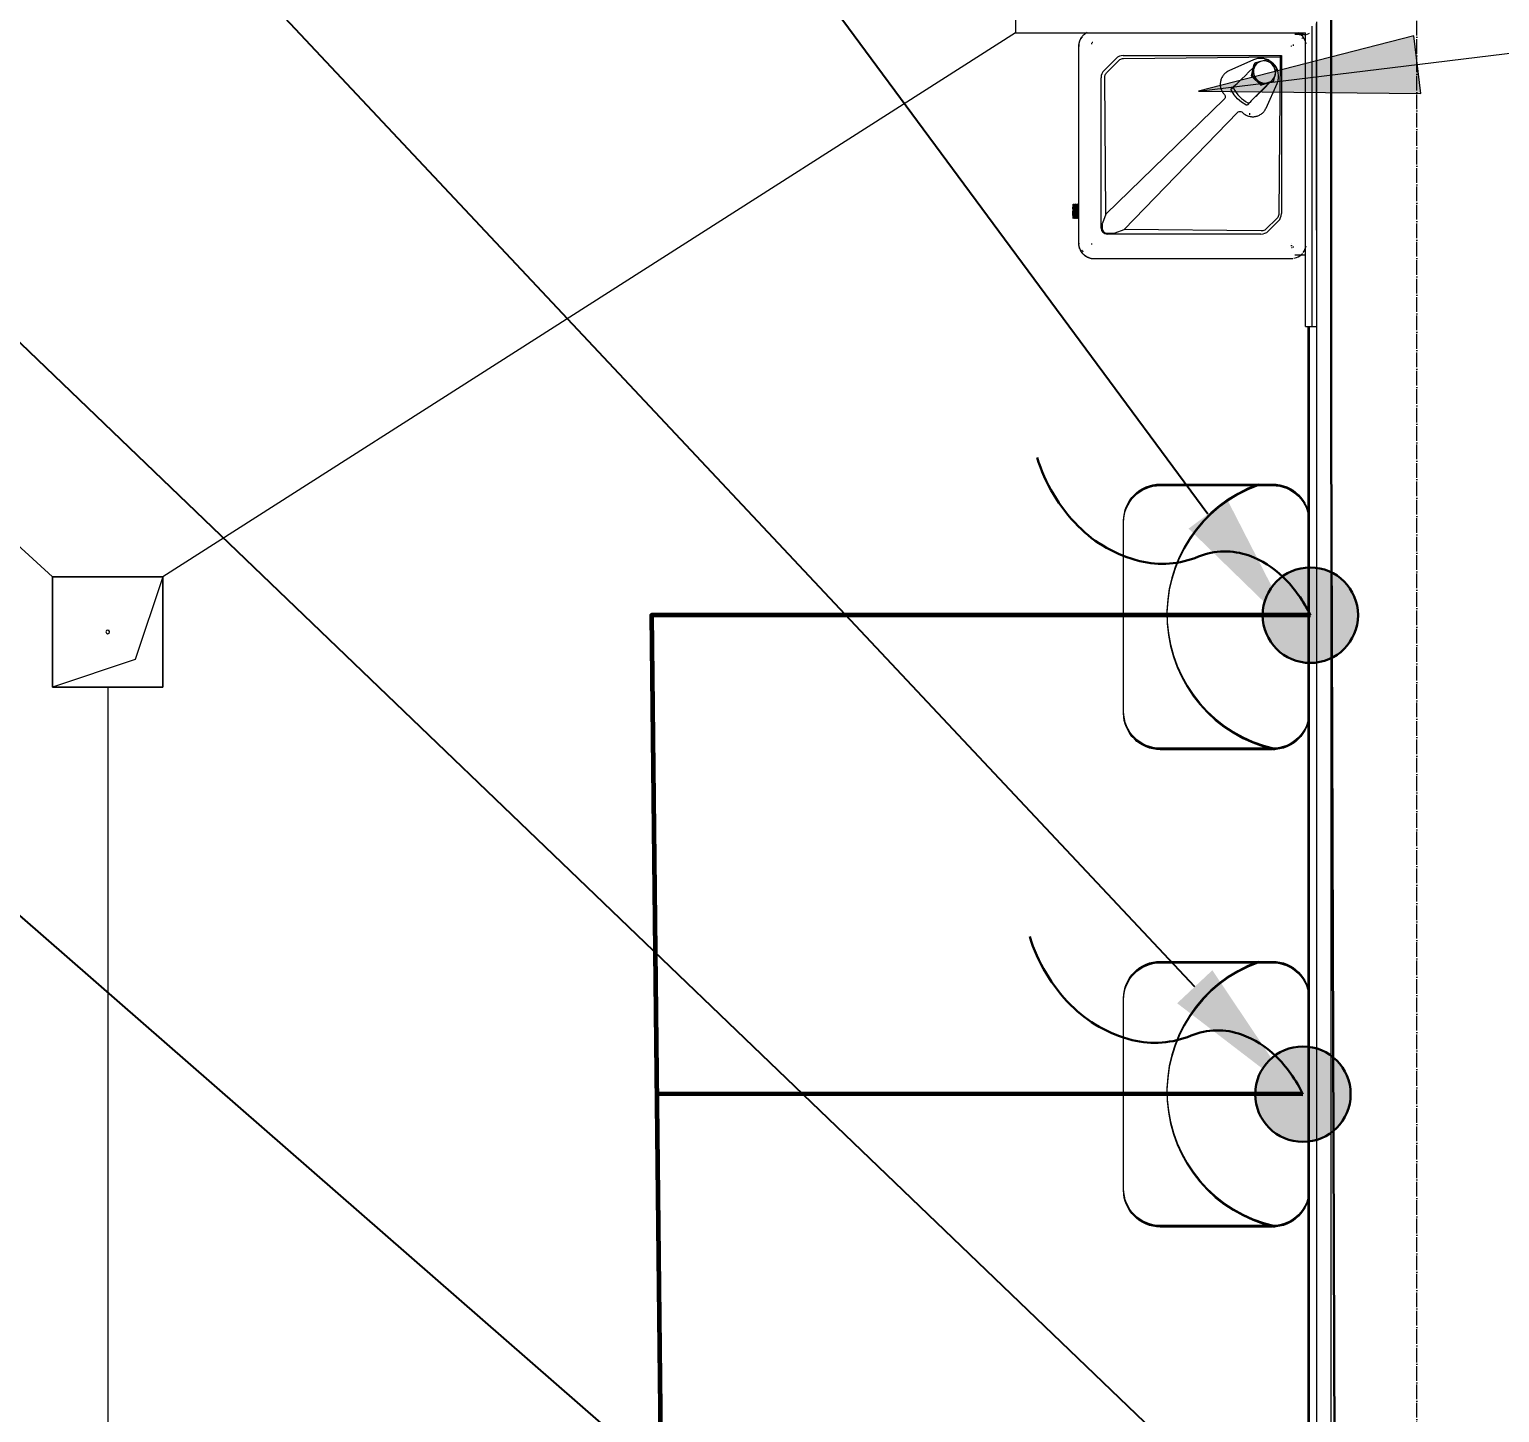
# Model space of a CAD drawing. Header units: millimetres. Extents: x -32 to 417638015, y -35 to 175284279.
# Drawn here: x 416311715 to 416313718, y 175246230 to 175248114 of the extents above; entities that cross this region are included whole.
import ezdxf
from ezdxf import colors
from ezdxf.entities.mleader import LeaderData, LeaderLine
from ezdxf.enums import TextEntityAlignment as Align
from ezdxf.math import Vec2, Vec3

# ---------------------------------------------------------------- set-up
doc = ezdxf.new("R2010")
doc.units = ezdxf.units.MM
doc.linetypes.add('ADSK_Линия сетки', pattern=[25, 20, -2.5, 0, -2.5])
for name, color, linetype, lineweight in [('_ЭМ_гофра', 5, 'Continuous', 60), ('_ЭМ_ТХ_пищеблок', 7, 'Continuous', 30), ('_ЭМ_ТХобщее_слой', 7, 'Continuous', 30), ('Аннотация', 7, 'Continuous', 18), ('Атрибут', 7, 'Continuous', 5), ('Обобщенные модели', 7, 'Continuous', 18), ('Оси', 253, 'Continuous', 9), ('Перекрытие', 7, 'Continuous', 18), ('Сантехника', 7, 'Continuous', 18), ('Стены несущие', 7, 'Continuous', 30), ('Стены отделка', 7, 'Continuous', 30), ('Стены штриховка', 7, 'Continuous', 9), ('ТХ', 5, 'Continuous', 0), ('ШТРИХОВКА', 252, 'Continuous', 15), ('ЭОМ_Кабельный вывод', 1, 'Continuous', 35)]:
    doc.layers.add(name, color=color, linetype=linetype, lineweight=lineweight)
doc.layers.add('_ЭМ_Надписи', color=7, linetype='Continuous')
doc.layers.add('ЭОМ_Лотки рабочие', color=5, linetype='Continuous')
doc.layers.add('Линии', color=7, linetype='Continuous', lineweight=9, true_color=0x00a600)
doc.styles.add('GOST Common', font='GOST_Common.ttf', dxfattribs={"width": 0.9, "height": 349.9999999999996})
doc.styles.add('ISOCPEUR', font='isocpeur.ttf', dxfattribs={"width": 0.85, "height": 274.9999999999997})
doc.styles.add('ЭОМ', font='isocpeur.ttf', dxfattribs={"width": 0.85, "height": 250})

# ---------------------------------------------------------------- blocks, each defined once
blk = doc.blocks.new('_ЭМ_ТХ_Пищеблок')
at = {"layer": 'ТХ', "color": 8}
for points in [[(54950.57474103328, 17640.33562422584), (54950.57474103328, 17900.13088846992, -0.414213562373095), (55000.57474103328, 17950.13088846992), (55153.43464699146, 17950.13088846992, -0.414213562373095), (55203.43464696166, 17900.13088846992), (55203.43464696166, 17640.33562422584, -0.414213562373095), (55153.43464696166, 17590.33562422584), (55000.57474103328, 17590.33562422584, -0.414213562373095)], [(54950.57474103328, 16990.33562422584), (54950.57474103328, 17250.13088846992, -0.414213562373095), (55000.57474103328, 17300.13088846992), (55153.43464699146, 17300.13088846992, -0.414213562373095), (55203.43464696166, 17250.13088846992), (55203.43464696166, 16990.33562422584, -0.414213562373095), (55153.43464696166, 16940.33562422584), (55000.57474103328, 16940.33562422584, -0.414213562373095)]]:
    blk.add_lwpolyline(points, format="xyb", close=True, dxfattribs=at)
for centre in [(55197.23863592502, 17773.40012139867), (55197.23863592502, 17123.40012139867)]:
    blk.add_arc(centre, 187.6203580277616, 109.6167346362434, 257.3478130290726, dxfattribs=at)
at = {"layer": 'Атрибут', "color": 8, "style": 'ISOCPEUR', "width": 0.85}
blk.add_attdef('№_ПОЗИЦИИ', text='', height=150, rotation=90, dxfattribs=at).set_placement((58331.67525722168, 39155.16258932042), align=Align.MIDDLE_CENTER)
blk = doc.blocks.new('ТХ 1 этаж.')
at = {"layer": 'ТХ', "color": 252, "true_color": 0x939598}
for points in [[(55863.81896386755, 14117.85807381303), (55863.81896386755, 14377.65333805711, -0.414213562373095), (55913.81896386755, 14427.65333805711), (56066.67886982573, 14427.65333805711, -0.414213562373095), (56116.67886979593, 14377.65333805711), (56116.67886979593, 14117.85807381303, -0.414213562373095), (56066.67886979593, 14067.85807381303), (55913.81896386755, 14067.85807381303, -0.414213562373095)], [(55863.81896386755, 13467.85807381303), (55863.81896386755, 13727.65333805711, -0.414213562373095), (55913.81896386755, 13777.65333805711), (56066.67886982573, 13777.65333805711, -0.414213562373095), (56116.67886979593, 13727.65333805711), (56116.67886979593, 13467.85807381303, -0.414213562373095), (56066.67886979593, 13417.85807381303), (55913.81896386755, 13417.85807381303, -0.414213562373095)]]:
    blk.add_lwpolyline(points, format="xyb", close=True, dxfattribs=at)
for centre in [(56110.48285875929, 14250.92257098586), (56110.48285875929, 13600.92257098586)]:
    blk.add_arc(centre, 187.6203580277617, 109.6167346361297, 257.3478130289528, dxfattribs=at)
blk = doc.blocks.new('ТХ пищеблок....')
at = {"layer": 'ТХ', "color": 8}
for points in [[(2285.283092276426, 2308.192965819791), (2285.283092276426, 2567.988230063871, -0.414213562373095), (2335.283092276426, 2617.988230063871), (2488.142998234602, 2617.988230063871, -0.414213562373095), (2538.142998204799, 2567.988230063871), (2538.142998204799, 2308.192965819791, -0.414213562373095), (2488.142998204799, 2258.192965819791), (2335.283092276426, 2258.192965819791, -0.414213562373095)], [(2285.283092276426, 1658.192965819791), (2285.283092276426, 1917.988230063871, -0.414213562373095), (2335.283092276426, 1967.988230063871), (2488.142998234602, 1967.988230063871, -0.414213562373095), (2538.142998204799, 1917.988230063871), (2538.142998204799, 1658.192965819791, -0.414213562373095), (2488.142998204799, 1608.192965819791), (2335.283092276426, 1608.192965819791, -0.414213562373095)]]:
    blk.add_lwpolyline(points, format="xyb", close=True, dxfattribs=at)
for centre in [(2531.946987168165, 2441.257462992624), (2531.946987168165, 1791.257462992624)]:
    blk.add_arc(centre, 187.6203580277616, 109.6167346377005, 257.3478130289528, dxfattribs=at)
blk = doc.blocks.new('1 этаж')
at = {"layer": 'Аннотация', "lineweight": 9}
blk.add_hatch(color=8, dxfattribs=at).paths.add_polyline_path([(49109.59197664604, 16518.9345290268), (49412.16701705611, 16516.06065851267), (49402.60083499082, 16594.47076630658)])
at = {"layer": 'Аннотация', "color": 8, "lineweight": 9}
for p, q in [((49109.59197664604, 16518.9345290268), (57774.14088065425, 17576.02595080335)), ((49402.60083499082, 16594.47076630658), (49109.59197664604, 16518.9345290268)), ((49412.16701705611, 16516.06065851267), (49402.60083499082, 16594.47076630658)), ((49109.59197664604, 16518.9345290268), (49412.16701705611, 16516.06065851267))]:
    blk.add_line(p, q, dxfattribs=at)
at = {"layer": 'Линии', "color": 8}
blk.add_line((47623.61475505831, 15707.63314632049), (47623.61475505831, 14037.63314632049), dxfattribs=at)
at = {"layer": 'Обобщенные модели', "color": 8}
for p, q in [((47548.61475505831, 15707.63314632049), (47548.61475505831, 15857.63314632049)), ((47548.61475505831, 15857.63314632049), (47698.61475505831, 15857.63314632049)), ((47698.61475505831, 15857.63314632049), (47548.61475505831, 15857.63314632049)), ((47548.61475505831, 15857.63314632049), (47548.61475505831, 15707.63314632049)), ((47698.61475505831, 15857.63314632049), (47661.11475505832, 15745.13314632049)), ((47698.61475505831, 15857.63314632049), (47698.61475505831, 15707.63314632049)), ((47698.61475505831, 15707.63314632049), (47698.61475505831, 15857.63314632049)), ((47661.11475505832, 15745.13314632049), (47548.61475505831, 15707.63314632049)), ((47698.61475505831, 15707.63314632049), (47548.61475505831, 15707.63314632049)), ((47548.61475505831, 15707.63314632049), (47698.61475505831, 15707.63314632049))]:
    blk.add_line(p, q, dxfattribs=at)
for radius, start, end in [(2.500000000000002, 0, 180), (2.499999999999998, 120.0000000000103, 180), (2.500000000000002, 180, 0), (2.499999999999999, 239.9999999999897, 345.0000000000325), (2.500000000000002, 14.99999999996748, 90)]:
    blk.add_arc((47623.61475505831, 15782.63314632049), radius, start, end, dxfattribs=at)
at = {"layer": 'Оси', "color": 8, "linetype": 'ADSK_Линия сетки'}
blk.add_line((49406.76592647671, -4162.595295516368), (49406.76592647678, 44411.90026894388), dxfattribs=at)
at = {"layer": 'Перекрытие', "color": 8}
for p, q in [((48860.2690105825, 16598.5732646279), (47698.61475505831, 15857.63314632049)), ((49260.20057343834, 16597.78125903604), (49256.09460049716, 16595.62479352583)), ((47239.38937983775, 16139.02634907779), (47548.61475505831, 15857.63314632049))]:
    blk.add_line(p, q, dxfattribs=at)
at = {"layer": 'Сантехника', "color": 8}
for p, q in [((48964.22890304839, 16583.26191001949), (48964.22890304838, 16585.03784573211)), ((48964.36230730132, 16585.80490011809), (48965.53611376185, 16585.80490011809)), ((49238.20727428627, 16582.79855707759), (49238.20727428626, 16580.70614882217)), ((49252.56801320048, 16596.0677577841), (49240.7070769436, 16596.0677577841)), ((49246.32757636619, 16596.06775778407), (49252.56801320043, 16596.06775778407)), ((48945.97745415188, 16580.07326462791), (48945.97745415188, 16312.0732646279)), ((48980.82547620288, 16547.3845561289), (48997.03739981542, 16563.59775956449)), ((49006.93611331472, 16567.69826462788), (49222.33090589922, 16567.69826462788)), ((49007.11767637744, 16563.55467287018), (49220.52649441033, 16565.81100877035)), ((49184.13265005234, 16561.66697442606), (49150.73858432756, 16546.68848950401)), ((49202.43808735281, 16561.90108861732), (49186.89845972623, 16557.6902965397)), ((49215.39643942061, 16550.20617514917), (49203.39409941476, 16561.64852389448)), ((49220.52649441033, 16565.81100877035), (49218.71323005954, 16352.28646806344)), ((49220.52649441033, 16565.81100877035), (49222.33090589922, 16567.69826462788)), ((49222.33090589922, 16567.69826462788), (49222.33090589922, 16352.28646806344)), ((48984.24477737253, 16544.1645379731), (49000.22247072928, 16560.59832030446)), ((49166.65034752715, 16534.03794880528), (49174.74555051044, 16541.97710380127)), ((49176.2980143809, 16543.51197746764), (49185.21986525499, 16552.38331011621)), ((49181.66059802884, 16540.04817069698), (49185.1521822041, 16555.84935174535)), ((49186.2400755834, 16557.00027688469), (49182.74849140813, 16541.19909583632)), ((49186.46936092251, 16557.43463884664), (49185.38146754321, 16556.2837137073)), ((49212.20210369054, 16533.46069241194), (49215.6940673397, 16549.26359077132)), ((48976.72529482143, 16332.69826462785), (48976.72529482143, 16537.48506119228)), ((48983.25657995063, 16351.57452756646), (48981.56883723334, 16537.48506119228)), ((49157.1159694941, 16525.44908927675), (49154.19465947255, 16522.48004238704)), ((49154.29946934454, 16522.57623133853), (49157.37594542436, 16525.19347497843)), ((49193.95216602163, 16527.67124559167), (49181.95822594793, 16539.10558631912)), ((49183.04611932723, 16540.25651145846), (49195.04005940092, 16528.82217073101)), ((49210.47113817956, 16531.63579537448), (49194.90817808357, 16527.41868086883)), ((49202.24957406527, 16526.34965355218), (49195.17906442291, 16519.27858574031)), ((49195.73759347307, 16520.08115705817), (49201.38913547416, 16525.73314521074)), ((49201.35322173905, 16525.68831959985), (49195.79132388294, 16520.12598266906)), ((49195.99607146287, 16528.56960600817), (49211.55903155887, 16532.78672051382)), ((49205.56189613956, 16530.3055319997), (49197.50954330798, 16522.29877403204)), ((49201.35517606035, 16496.02235789887), (49216.34303476216, 16529.42195351988)), ((49202.50723131003, 16526.61708329995), (49210.47543702812, 16535.20095570417)), ((49210.89025745133, 16531.88550724782), (49211.97815083063, 16533.03643238715)), ((49144.48435815605, 16508.01875379582), (48983.25657995063, 16351.57452756646)), ((49176.21048982881, 16500.53219080884), (49179.131495029, 16503.50092789613)), ((49178.9855367122, 16503.66693299896), (49176.27341268961, 16500.60055329744)), ((49185.48975250628, 16510.39727122627), (49190.95806040538, 16515.76184479324)), ((49187.08705771403, 16511.71883999472), (49194.93044389382, 16519.03839641806)), ((49190.76306893121, 16515.41739978662), (49187.30817650737, 16511.93336431694)), ((49195.95707943753, 16520.76390036567), (49187.86187645428, 16512.82474536965)), ((49008.22474839036, 16330.628365747), (49162.54867274413, 16489.95167885591)), ((49179.11358722758, 16486.91564112538), (49179.11358722758, 16488.92320160592)), ((48983.25657995063, 16351.57452756646), (48978.38849160668, 16339.40803994688)), ((49215.65823095199, 16345.12964001222), (49201.64411256999, 16331.48015310057)), ((49218.23072451776, 16342.38697312683), (49204.39361342968, 16328.54876969127)), ((48977.97551901478, 16333.82908967148), (48976.58873663429, 16332.44219781378)), ((48976.77621149085, 16332.57533120998), (48977.97551901478, 16333.77473341122)), ((48977.97551901478, 16336.32335191919), (48977.97551901477, 16332.69826462785)), ((49194.49489993037, 16324.44826462788), (48984.97464359042, 16324.44826462788)), ((48985.02712996615, 16325.64609699889), (48992.95857019212, 16325.64609699889)), ((48996.06035196171, 16326.04176358538), (49008.22474839036, 16330.628365747)), ((49194.68082314784, 16328.69136286547), (49008.22474839036, 16330.628365747)), ((48964.2289030484, 16310.0690296023), (48964.2289030484, 16311.69319729203)), ((49235.21528145789, 16309.07326462789), (49237.07428574227, 16309.07326462789)), ((49235.91232982907, 16306.3416291377), (49237.08901931335, 16306.3416291377)), ((49238.20727428627, 16307.65801833035), (49238.20727428627, 16306.3416291377)), ((48966.97737521481, 16291.07326462791), (49234.95622007524, 16291.07326462791)), ((49234.95622007523, 16291.07326462792), (49235.20751109762, 16291.07326462792)), ((49240.70707694361, 16296.07877147172), (49252.56801320048, 16296.07877147172)), ((49244.50064307391, 16296.07877147171), (49246.35158858637, 16296.07877147171)), ((49246.69913560276, 16296.07877147171), (49252.56801320043, 16296.07877147171))]:
    blk.add_line(p, q, dxfattribs=at)
at = {"layer": 'Сантехника', "color": 8, "lineweight": 9}
for p, q in [((48939.08512187895, 16364.70352716157), (48938.48667195888, 16365.30207158008)), ((48939.68068806339, 16365.30207158008), (48939.08223814331, 16364.70352716157)), ((48940.28221073089, 16364.70352716157), (48939.68376081082, 16365.30207158008)), ((48940.87777691532, 16365.30207158008), (48940.27932699525, 16364.70352716157)), ((48941.47929958282, 16364.70352716157), (48940.88084966275, 16365.30207158008)), ((48942.07486576726, 16365.30207158008), (48941.4764158472, 16364.70352716157)), ((48942.67638843476, 16364.70352716157), (48942.07793851469, 16365.30207158008)), ((48943.27195461919, 16365.30207158008), (48942.67350469912, 16364.70352716157)), ((48943.87347728669, 16364.70352716157), (48943.27502736662, 16365.30207158008)), ((48944.46904347114, 16365.30207158008), (48943.87059355106, 16364.70352716157)), ((48945.07056613862, 16364.70352716157), (48944.47211621857, 16365.30207158008)), ((48945.66613232306, 16365.30207158008), (48945.06768240299, 16364.70352716157)), ((48946.26765499056, 16364.70352716157), (48945.66920507049, 16365.30207158008)), ((48938.48667195888, 16345.84110813573), (48939.08512187895, 16346.43965255423)), ((48939.08223814331, 16346.43965255423), (48939.68068806339, 16345.84110813573)), ((48939.68376081082, 16345.84110813573), (48940.28221073089, 16346.43965255423)), ((48940.27932699525, 16346.43965255423), (48940.87777691532, 16345.84110813573)), ((48940.88084966275, 16345.84110813573), (48941.47929958282, 16346.43965255423)), ((48941.4764158472, 16346.43965255423), (48942.07486576726, 16345.84110813573)), ((48942.07793851469, 16345.84110813573), (48942.67638843476, 16346.43965255423)), ((48942.67350469912, 16346.43965255423), (48943.27195461919, 16345.84110813573)), ((48943.27502736662, 16345.84110813573), (48943.87347728669, 16346.43965255423)), ((48943.87059355106, 16346.43965255423), (48944.46904347114, 16345.84110813573)), ((48944.47211621857, 16345.84110813573), (48945.07056613862, 16346.43965255423)), ((48945.06768240299, 16346.43965255423), (48945.66613232306, 16345.84110813573)), ((48945.66920507049, 16345.84110813573), (48946.26765499056, 16346.43965255423))]:
    blk.add_line(p, q, dxfattribs=at)
at = {"layer": 'Сантехника', "color": 8, "flags": 128}
for points in [[(48957.27947537744, 16598.69985937081), (48956.54234073919, 16598.29712911645), (48955.82190497551, 16597.86524451237), (48955.11932060009, 16597.40489708619), (48954.43571149606, 16596.91682389207), (48953.77217111951, 16596.40180632295), (48953.12976075269, 16595.86066885219), (48952.50950780951, 16595.29427770659), (48951.91240419653, 16594.70353947311), (48951.3394047312, 16594.08939964156), (48950.79142562046, 16593.45284108582), (48950.26934300183, 16592.79488248593), (48949.77399154902, 16592.11657669381), (48949.30616314464, 16591.41900904519), (48948.86660562152, 16590.70329562056), (48948.45602157486, 16589.97058145798), (48948.07506724695, 16589.22203872047), (48947.72435148599, 16588.45886482124), (48947.40443478068, 16587.68228050937), (48947.11582837188, 16586.89352791934), (48946.85899344274, 16586.09386858717), (48946.63434038856, 16585.28458143666), (48946.44222816711, 16584.46696073846), (48946.28296373081, 16583.64231404556), (48946.15680154105, 16582.81196010817), (48946.06394316604, 16581.9772267713), (48946.00453696192, 16581.13944885835), (48945.97867783847, 16580.29996604384), (48945.97745415189, 16580.07326462791)], [(49154.10194768333, 16519.99758949362), (49153.86287245199, 16520.60141885291), (49153.76141252726, 16521.19269921512), (49153.80321982607, 16521.73849277255), (49153.98596543501, 16522.20839560113), (49154.29946934454, 16522.57623133853)], [(49173.6682825889, 16500.42970995664), (49167.76170044576, 16504.08055182903), (49162.36027978505, 16508.71774064882), (49157.73080888214, 16514.11223526451), (49154.10194768333, 16519.99758949361)], [(49176.27341268961, 16500.60055329744), (49175.89905495309, 16500.29357619103), (49175.42291413554, 16500.11709173265), (49174.87151409213, 16500.08093114876), (49174.27557106129, 16500.18710879743), (49173.66828258889, 16500.42970995663)], [(48978.38849160668, 16339.40803994688), (48978.27432656157, 16339.05781715992), (48978.17323970675, 16338.61331571688), (48978.08964124369, 16338.09392825716), (48978.02717839307, 16337.52231453561), (48977.98857627437, 16336.92341282626), (48977.97551901477, 16336.32335191919)], [(48992.95857019212, 16325.64609699889), (48993.55913189639, 16325.65860708172), (48994.15960690778, 16325.69559154229), (48994.73379779641, 16325.75543682832), (48995.256653852, 16325.83553201904), (48995.70536399237, 16325.93238273401), (48996.06035196171, 16326.04176358538)], [(48945.97745415189, 16312.0732646279), (48945.99424932635, 16311.23355164188), (48946.04460801729, 16310.39518141358), (48946.12844976988, 16309.55949456133), (48946.24564063396, 16308.72782742784), (48946.3959933758, 16307.90150995068), (48946.57926777417, 16307.08186354261), (48946.79517099998, 16306.27019898506), (48947.04335807966, 16305.46781433804), (48947.32343244068, 16304.67599286971), (48947.63494653933, 16303.8960010088), (48947.97740256924, 16303.1290863232), (48948.35025324985, 16302.37647552771), (48948.75290269362, 16301.63937252426), (48949.18470735093, 16300.91895647752), (48949.64497703069, 16300.21637992918), (48950.13297599609, 16299.53276695365), (48950.64792413282, 16298.86921135832), (48951.18899818885, 16298.22677493127), (48951.75533308353, 16297.60648573913), (48952.3460232838, 16297.009336478), (48952.96012424622, 16296.43628288014), (48953.59665392151, 16295.88824217887), (48954.25459432031, 16295.36609163456), (48954.93289313702, 16294.87066712367), (48955.63046542959, 16294.40276179382), (48956.34619535238, 16293.96312478656), (48957.07893793962, 16293.55246003043), (48957.82752093631, 16293.17142510612), (48958.59074667394, 16292.8206301858), (48959.36739398794, 16292.50063704835), (48960.15622017352, 16292.21195817233), (48960.9559629773, 16291.95505590802), (48961.76534262074, 16291.73034173023), (48962.58306385294, 16291.53817557307), (48963.40781802855, 16291.37886524772), (48964.23828520816, 16291.25266594454), (48965.07313627712, 16291.15977982006), (48965.91103507976, 16291.10035566973), (48966.75064056514, 16291.0744886871), (48966.9773752148, 16291.07326462791)], [(48987.05508383048, 16291.38375375189), (48987.05067687156, 16291.32072124113), (48987.04827704489, 16291.27836747149), (48987.04682815191, 16291.24787614231), (48987.04588714958, 16291.22481479448), (48987.04524185453, 16291.20671268014), (48987.04478033192, 16291.19208400344), (48987.04443900678, 16291.17998169014), (48987.04417960213, 16291.16977351683), (48987.0439779565, 16291.16102127717), (48987.04381820994, 16291.15341161272), (48987.04368960345, 16291.14671445568), (48987.04358463048, 16291.1407570282), (48987.04349792544, 16291.13540700374), (48987.0434255712, 16291.13056127302), (48987.04336465473, 16291.12613825236), (48987.04331297403, 16291.12207249605), (48987.0432688402, 16291.11831084544), (48987.04323094113, 16291.11480962602), (48987.04319824559, 16291.111532574), (48987.0431699349, 16291.10844927915), (48987.04314535311, 16291.10553399978), (48987.04312397057, 16291.10276474919), (48987.04310535668, 16291.10012258318), (48987.04308915941, 16291.09759103807), (48987.04307508968, 16291.09515568279), (48987.04306290943, 16291.0928037579)], [(49215.01358038407, 16291.38375375188), (49215.017987343, 16291.32072124113), (49215.02038716964, 16291.27836747149), (49215.02183606264, 16291.24787614231), (49215.02277706494, 16291.22481479447), (49215.02342236, 16291.20671268013), (49215.02388388263, 16291.19208400344), (49215.02422520776, 16291.17998169014), (49215.02448461242, 16291.16977351683), (49215.02468625805, 16291.16102127716), (49215.02484600458, 16291.15341161272), (49215.02497461109, 16291.14671445568), (49215.02507958405, 16291.1407570282), (49215.02516628911, 16291.13540700374), (49215.02523864335, 16291.13056127302), (49215.02529955982, 16291.12613825235), (49215.02535124051, 16291.12207249605), (49215.02539537434, 16291.11831084544), (49215.02543327341, 16291.11480962602), (49215.02546596894, 16291.11153257399), (49215.02549427964, 16291.10844927915), (49215.02551886142, 16291.10553399978), (49215.02554024397, 16291.10276474919), (49215.02555885786, 16291.10012258318), (49215.02557505513, 16291.09759103807), (49215.02558912485, 16291.09515568279), (49215.0256013051, 16291.0928037579)]]:
    blk.add_lwpolyline(points, dxfattribs=at)
at = {"layer": 'Сантехника', "color": 8}
for centre, major_axis, ratio, start_param, end_param in [((48967.22866623713, 16580.07326462789), (0, 20.99999999998928), 0.9999210629121582, 0.894453248024121, 1.570796326794898), ((48967.22866623713, 16580.07326462789), (0, 20.99999999998878), 0.9999210629119432, 0.4652612460232011, 0.7547670478884994), ((49235.20751109756, 16580.07326462789), (0, 20.99999999999307), 0.9999210629117709, 5.594615900633965, 5.817924061157088), ((49235.20751109756, 16580.07326462789), (0, 20.99999999999109), 0.9999210629120738, 4.886753410321047, 5.574870350345875), ((49240.70707694354, 16583.06775778407), (0, 12.99999999999962), 0.9999210629117452, 5.343262995391171, 5.458870160898411), ((49252.56801320043, 16583.06775778407), (0, 13), 0.9999210629119681, 6.073007193338618, 6.283185307179588), ((49006.93611331472, 16553.69826462788), (0, 13.99999999999722), 0.999921062912091, 1.554312234475219e-15, 0.7853981633974498), ((49202.73571527192, 16560.95850423947), (-0.7267267228676697, 0.6869266847715941), 0.9537268977622606, 4.707916528997324, 5.755114080205857), ((49235.08186558636, 16580.07326462789), (0, 0.9999999999975964), 0.9999210629142957, 4.974188368185713, 5.497787143782134), ((49235.20751109756, 16580.07326462789), (0, 0.9999999999975964), 0.9999210629142957, 4.712388980384685, 5.497787143782134), ((48990.7241897022, 16537.48506119228), (0, 14), 0.9999210629118481, 0.7853981633977549, 1.570796326794898), ((49177.330720209, 16544.60451752876), (3.535673451067791, 3.535394355295832), 0.008884479299733421, 3.883515886289915, 4.407114661907555), ((49183.70450347007, 16540.94653111347), (-0.7267267228750004, 0.6869266847817406), 0.9537268977422388, 0.5191263242196842, 1.566323875415125), ((49199.21446428268, 16545.21554609573), (-11.19297548975065, 10.57997910892304), 0.9537268977529026, 5.526598735142201, 7.824428811700479), ((49187.19608764534, 16556.74771216185), (-0.7267267228606397, 0.6869266847941751), 0.9537268977491112, 5.755114080221615, 6.80231163141919), ((49199.21446428268, 16545.21554609573), (-11.19297548988479, 10.57997910879048), 0.953726897752855, 1.541243504509221, 4.682836158098842), ((49199.21446428268, 16545.21554609573), (-11.19297548986486, 10.57997910880775), 0.9537268977533571, 4.682836158100285, 5.468234321498215), ((49214.73805527776, 16549.51615549416), (-0.7267267228570917, 0.686926684799333), 0.953726897746733, 3.660718977836806, 4.707916529026065), ((49159.25441130363, 16523.34502971792), (-2.138441809611266, 2.104059558798706), 0.6756802419544058, 6.213661067364038, 7.396522415347404), ((49180.80036231477, 16526.9072763169), (-22.89305088717168, 22.52497231090389), 0.675680241955539, 1.113337108174583, 2.004151484788275), ((48935.76580515333, 16764.94071797129), (-232.7664169313969, 229.023956751222), 0.67568024195561, 3.072068413784704, 3.12954062327556), ((49182.61661009078, 16539.79560597413), (-0.7267267229297947, 0.6869266847135852), 0.9537268977648254, 0.519126324123764, 1.566323875323866), ((49194.61055016446, 16528.36126524668), (-0.726726722854204, 0.6869266847991509), 0.9537268977525957, 1.56632387544328, 2.613521426641646), ((49195.69844354377, 16529.51219038602), (-0.7267267229478224, 0.6869266846945292), 0.953726897762171, 1.566323875296349, 2.613521426496188), ((49198.54224913609, 16523.39131409317), (3.535673451053118, 3.535394355295903), 0.00888447929858677, 3.883515886312736, 4.407114661887546), ((49198.56655322629, 16522.90715113446), (2.831798030071203, 2.83157449618407), 0.008884479299408577, 2.082141089537078, 2.333370997557684), ((49198.56638874613, 16522.90715113446), (3.535673451058554, 3.535394355297908), 0.008884479299236936, 0.008884946764288445, 1.841480661457217), ((49198.56655322629, 16522.90715113446), (2.831798030079031, 2.831574496185136), 0.008884479299025165, 0.07230182601911257, 1.830911181590164), ((49198.56638874613, 16522.90715113446), (3.535673451056935, 3.535394355294558), 0.008884479298839709, 5.768471478414987, 6.28318530717954), ((49195.17906442291, 16533.42072136405), (0, 10.000000000005), 0.9999210629114803, 3.926990816986844, 4.188790204786112), ((49211.26832555924, 16533.70738324809), (-0.7098252713164478, 0.6709508609639656), 0.9537268977519998, 2.61352142661137, 3.660718977804823), ((49176.99305321935, 16505.60498745492), (-2.13844180959621, 2.104059558800066), 0.6756802419567061, 2.004151484783657, 3.187012832762919), ((49418.74641882808, 16281.92197620364), (-232.7664169313744, 229.02395675123), 0.6756802419556173, 6.271133276865404, 6.328605486356281), ((49189.79675864094, 16514.48648897876), (2.202809567315832, 2.202635683945138), 0.008884479298984855, 5.157606240171204, 6.283185307178553), ((49188.10855478054, 16526.34965355218), (0, 10.00000000000169), 0.999921062912238, 3.665191429187872, 3.926990816987494), ((49198.56638874613, 16522.90715113446), (3.535673451064211, 3.535394355298196), 0.008884479298825996, 2.365079437051969, 3.141592653589743), ((49198.56638874613, 16522.90715113446), (3.535673451061089, 3.535394355294442), 0.00888447929883169, 3.150477600449998, 3.674076376050499), ((49198.56655322629, 16522.90715113446), (2.831798030065804, 2.831574496183906), 0.00888447929834354, 2.584600905416513, 3.087060721157819), ((49208.33201101845, 16352.28646806344), (0, 13.99999999999818), 0.9999210629124978, 3.926990816986941, 4.712388980384685), ((48984.97464359042, 16332.69826462785), (0, 8.24999999996362), 0.999921062911832, 1.570796326794898, 3.141592653589789), ((48985.02712996615, 16332.69826462785), (0, 7.05216762895725), 0.9999210629125833, 1.570796326794898, 3.141592653589789), ((49194.49489993037, 16338.44826462789), (0, 14.00000000000236), 0.9999210629117234, 3.141592653589789, 3.926990816987237), ((48967.22866623713, 16312.07326462789), (0, 20.99999999998909), 0.9999210629118481, 1.570796326794898, 1.643311473200078), ((48967.22866623713, 16312.07326462789), (0, 20.99999999998749), 0.9999210629121327, 1.814032683850997, 1.977197296385773), ((48967.22866623713, 16312.07326462789), (0, 20.99999999998952), 0.9999210629119698, 2.013466043608775, 2.303803022011087), ((48961.72910039115, 16309.0787714717), (0, 12.99999999999819), 0.9999210629122968, 2.094395102393102, 2.29194156854523), ((49235.08186558636, 16312.07326462789), (0, 0.9999999999977732), 0.999921062907648, 4.188790204786024, 4.450589592587076), ((49235.20751109756, 16312.07326462789), (0, 20.99999999999037), 0.9999210629120568, 4.050377182945375, 4.538024550445134), ((48967.22866623713, 16312.07326462789), (0, 20.99999999998973), 0.9999210629119993, 2.44354800354047, 3.128731738452907), ((49235.20751109756, 16312.07326462789), (0, 20.99999999998909), 0.9999210629121946, 3.141592653589789, 3.275265509208046), ((49235.20751109756, 16312.07326462789), (0, 20.99999999998801), 0.9999210629119382, 3.338101255100288, 3.508117361010704), ((49235.20751109756, 16312.07326462789), (0, 20.99999999999001), 0.9999210629117616, 3.523514136092817, 3.983540857966202), ((49252.56801320043, 16309.0787714717), (0, 12.99999999999943), 0.9999210629117022, 3.141592653589789, 3.351770767430806)]:
    blk.add_ellipse(centre, major_axis=major_axis, ratio=ratio, start_param=start_param, end_param=end_param, dxfattribs=at)
at = {"layer": 'Сантехника', "color": 8, "lineweight": 9}
for centre, major_axis, ratio, start_param, end_param in [((48938.4851355851, 16355.57158985788), (0, 9.731250000004366), 0.01256455111932271, 5.519477651808633, 7.853981633974485), ((48938.4851355851, 16355.57158985788), (0, 7.5), 0.01256455111918816, 4.712388980384685, 7.853981633974485), ((48939.08368001107, 16355.57158985788), (0, 9.132658322951102), 0.01256455111948068, 5.572377535331033, 7.853981633974485), ((48939.68222443704, 16355.57158985788), (0, 9.731250000002545), 0.01256455112007275, 5.519477651838452, 7.853981633974485), ((48940.280768863, 16355.57158985788), (0, 9.132658322951102), 0.01256455111868399, 5.572377535252018, 7.853981633974485), ((48940.87931328897, 16355.57158985788), (0, 9.731250000002545), 0.01256455111857737, 5.519477651736019, 7.853981633974485), ((48941.47785771494, 16355.57158985788), (0, 9.132658322951102), 0.01256455112027738, 5.572377535362775, 7.853981633974485), ((48942.0764021409, 16355.57158985788), (0, 9.731250000002545), 0.01256455111932506, 5.519477651808726, 7.853981633974485), ((48942.67494656688, 16355.57158985788), (0, 9.132658322951102), 0.01256455111948068, 5.572377535331423, 7.853981633974485), ((48943.27349099285, 16355.57158985788), (0, 9.731250000002545), 0.01256455111932506, 5.519477651808726, 7.853981633974485), ((48943.8720354188, 16355.57158985788), (0, 9.132658322951102), 0.01256455111868399, 5.572377535203965, 7.853981633974485), ((48944.47057984478, 16355.57158985788), (0, 9.731250000002545), 0.01256455111857737, 5.519477651779001, 7.853981633974485), ((48945.06912427075, 16355.57158985788), (0, 9.132658322951102), 0.01256455111948068, 5.572377535331423, 7.853981633974485), ((48945.66766869672, 16355.57158985788), (0, 9.731250000002545), 0.01256455112007275, 5.519477651838452, 7.853981633974485), ((48938.4851355851, 16355.57158985788), (0, 9.731250000004096), 0.01256455111940851, 1.570796326794898, 3.905300308957197), ((48938.4851355851, 16355.57158985788), (0, 7.5), 0.01256455111918816, 1.570796326794898, 4.712388980384685), ((48939.08368001107, 16355.57158985788), (0, 9.132658322952055), 0.01256455111971575, 1.570796326794898, 3.852400425428697), ((48939.68222443704, 16355.57158985788), (0, 9.731250000002838), 0.01256455111995017, 1.570796326794898, 3.905300308935662), ((48940.280768863, 16355.57158985788), (0, 9.132658322952055), 0.01256455111963178, 1.570796326794898, 3.852400425480054), ((48940.87931328897, 16355.57158985788), (0, 9.731250000004096), 0.01256455111992561, 1.570796326794898, 3.905300308979619), ((48941.47785771494, 16355.57158985788), (0, 9.132658322952055), 0.01256455111971575, 1.570796326794898, 3.852400425428697), ((48942.0764021409, 16355.57158985788), (0, 9.731250000002783), 0.0125645511194102, 1.570796326794898, 3.905300308957258), ((48942.67494656688, 16355.57158985788), (0, 9.132658322952055), 0.01256455111971575, 1.570796326794898, 3.852400425428697), ((48943.27349099285, 16355.57158985788), (0, 9.731250000002783), 0.0125645511194102, 1.570796326794898, 3.905300308957258), ((48943.8720354188, 16355.57158985788), (0, 9.132658322952055), 0.01256455112015159, 1.570796326794898, 3.852400425507652), ((48944.47057984478, 16355.57158985788), (0, 9.731250000001639), 0.01256455111941168, 1.570796326794898, 3.905300308956941), ((48945.06912427075, 16355.57158985788), (0, 9.132658322952055), 0.01256455111971575, 1.570796326794898, 3.852400425428697), ((48945.66766869672, 16355.57158985788), (0, 9.731250000002952), 0.01256455111995002, 1.570796326794898, 3.905300308935409)]:
    blk.add_ellipse(centre, major_axis=major_axis, ratio=ratio, start_param=start_param, end_param=end_param, dxfattribs=at)
at = {"layer": 'Сантехника', "color": 8}
for points in [[(49000.22247072928, 16560.59832030446), (49000.83480514415, 16561.22267696507), (49002.16318667687, 16562.27465619939), (49004.56245053859, 16563.30410602956), (49006.2419805806, 16563.54136008999), (49007.11767637744, 16563.55467287018)], [(49206.71606789683, 16560.28061719719), (49205.03760737325, 16561.2976881819), (49201.431411249, 16562.91953539813), (49195.60862377575, 16563.99362136802), (49189.67199912811, 16563.6346338976), (49185.95640927862, 16562.47787483133), (49184.13265005234, 16561.66697442606)], [(48981.56883723334, 16537.48506119228), (48981.56495701832, 16538.32423390212), (48981.75845833442, 16539.93902970687), (48982.68952453769, 16542.2615214062), (48983.66338684451, 16543.56148752656), (48984.24477737253, 16544.16453797311)], [(49150.73858432756, 16546.68848950401), (49149.26197312486, 16546.0201581041), (49146.5525506461, 16544.39331199187), (49143.12561334924, 16540.99787127941), (49140.61848254972, 16536.90112384367), (49139.15076038491, 16532.32100262187), (49138.81442131383, 16527.52147469309), (49139.62350507545, 16522.78250036672), (49141.54958664572, 16518.3515719134), (49143.46367138892, 16515.83373538202), (49144.58777425483, 16514.66461673774)], [(49187.30817650737, 16511.93336431694), (49187.23429643072, 16511.85935170297), (49187.1592515585, 16511.78694167409), (49187.08306080262, 16511.71614572232)], [(49169.29178473431, 16490.02569685372), (49170.45434617857, 16488.88563911197), (49172.96232836102, 16486.94161666366), (49177.38843735158, 16484.97614201812), (49182.13200855377, 16484.1343866355), (49186.94218439099, 16484.44671193381), (49191.53631631145, 16485.89979819543), (49195.64729415665, 16488.40100477271), (49199.05543746395, 16491.83156698847), (49200.68591799355, 16494.54376716114), (49201.35517606035, 16496.02235789887)], [(49218.71323005954, 16352.28646806344), (49218.70144053378, 16351.37857921374), (49218.4588970418, 16349.63668895629), (49217.39542905705, 16347.14536911767), (49216.30553408659, 16345.7657931469), (49215.65823095199, 16345.12964001222)], [(49201.64411256999, 16331.48015310057), (49201.01554603915, 16330.87314270405), (49199.66048266654, 16329.85674121504), (49197.23888535928, 16328.88634051991), (49195.55557495354, 16328.68618716296), (49194.68082314784, 16328.69136286547)]]:
    blk.add_open_spline(points, degree=3, dxfattribs=at)
for points, knots in [([(49216.34303476216, 16529.42195351988), (49217.15548793779, 16531.24903861202), (49218.31415622614, 16534.97101102927), (49218.79687705483, 16542.89257244536), (49215.84736634755, 16552.3443181835), (49210.34500927683, 16557.97137671597), (49207.19514388646, 16559.98257256963)], [-1, -1, -1, -1, -0.9, -0.8, -0.6000000000000001, -0.4095831082734784, -0.4095831082734784, -0.4095831082734784, -0.4095831082734784]), ([(49144.58777425483, 16514.66461673774), (49145.16847749416, 16514.05940965223), (49145.77348313622, 16512.9650530252), (49145.96551777938, 16511.31744051091), (49145.72127094106, 16509.67754125132), (49145.08289466147, 16508.60450841108), (49144.48435815605, 16508.01875379582)], [-1, -1, -1, -1, -0.6666666666666666, -0.5, -0.3333333333333333, 0, 0, 0, 0]), ([(49162.54867274413, 16489.95167885592), (49163.14378042995, 16490.56072061887), (49164.23490845442, 16491.20855902438), (49165.90179698139, 16491.45078625648), (49167.57457917431, 16491.24656265664), (49168.68175795304, 16490.62264597171), (49169.29178473431, 16490.02569685372)], [-1, -1, -1, -1, -0.6666666666666666, -0.5, -0.3333333333333333, 0, 0, 0, 0])]:
    blk.add_open_spline(points, degree=3, knots=knots, dxfattribs=at)
at = {"layer": 'Стены несущие', "color": 8}
for q in [(49290.26901058247, 18143.88351658241), (49299.82272239806, 12915.82326462784)]:
    blk.add_line((49290.26901058247, 16052.29414150367), q, dxfattribs=at)
at = {"layer": 'Стены отделка', "color": 8, "lineweight": 9}
for p, q in [((48860.26901058247, 17420.82326462789), (48860.2690105825, 16598.5732646279)), ((49270.2690105825, 16613.57326462788), (49270.26901058247, 13574.85020851368)), ((48860.2690105825, 16598.5732646279), (49255.26901058247, 16598.5732646279)), ((49255.2690105825, 16198.5732646279), (49255.26901058247, 16598.5732646279)), ((49255.2690105825, 16198.5732646279), (49270.26901058247, 16198.5732646279)), ((49258.20057343837, 16198.5732646279), (49258.20057343837, 13586.85020851367)), ((49290.2690105825, 13574.85020851368), (49290.26901058247, 16052.29414150367))]:
    blk.add_line(p, q, dxfattribs=at)
at = {"layer": 'Стены штриховка', "color": 8}
for p, q in [((49264.26901058244, 16198.5732646279), (49264.26901058253, 16607.57326462791)), ((49270.26901058247, 16329.57326462788), (49270.26901058247, 16611.43710028764)), ((49260.20057343831, 16198.5732646279), (49260.20057343831, 13584.85020851373))]:
    blk.add_line(p, q, dxfattribs=at)
at = {"layer": 'ЭОМ_Лотки рабочие'}
for name, p in [('ТХ пищеблок....', (46722.0575752336, 13366.04446869802)), ('ТХ 1 этаж.', (-6856.491728035588, 1554.379405807718))]:
    blk.add_blockref(name, p, dxfattribs=at)
blk = doc.blocks.new('_ЭМ_ТХ2_1этаж')
at = {"layer": 'ТХ', "color": 252, "true_color": 0x939598}
for points in [[(167011.7098433908, -55075.65319514817), (167011.7098433908, -54815.85793090409, -0.414213562373095), (167061.7098433908, -54765.85793090409), (167214.569749349, -54765.85793090409, -0.414213562373095), (167264.5697493192, -54815.85793090409), (167264.5697493192, -55075.65319514817, -0.414213562373095), (167214.5697493192, -55125.65319514817), (167061.7098433908, -55125.65319514817, -0.414213562373095)], [(167011.7098433908, -55725.65319514817), (167011.7098433908, -55465.85793090409, -0.414213562373095), (167061.7098433908, -55415.85793090409), (167214.569749349, -55415.85793090409, -0.414213562373095), (167264.5697493192, -55465.85793090409), (167264.5697493192, -55725.65319514817, -0.414213562373095), (167214.5697493192, -55775.65319514817), (167061.7098433908, -55775.65319514817, -0.414213562373095)]]:
    blk.add_lwpolyline(points, format="xyb", close=True, dxfattribs=at)
for centre in [(167258.3737382825, -54942.58869797533), (167258.3737382825, -55592.58869797533)]:
    blk.add_arc(centre, 187.6203580277617, 109.6167346361297, 257.3478130291354, dxfattribs=at)
blk = doc.blocks.new('*U770')
at = {"lineweight": -2}
h = blk.add_hatch(color=0, dxfattribs=at)
h.dxf.hatch_style = 1
edge = h.paths.add_edge_path()
edge.add_arc((0, 0), 64.99999999999999, 0, 360)
at = {"color": 0, "lineweight": -2}
blk.add_lwpolyline([(0, 0, -0.08936249028699324), (37.3541898282144, 52.11651333766257, -0.1054592248489479), (83.51660383099384, 81.0919730131382, -0.1873399643475958), (152.4003826528117, 79.71407591269015, 0.1592570552632497), (232.4621615522275, 73.73634620006354, 0.1381598355351745), (316.2074817246065, 121.232779310203, 0.1214254163346998), (372.160268478453, 214.8668311877185)], format="xyb", dxfattribs=at)
blk.add_circle((0, 0), 64.99999999999999, dxfattribs=at)
at = {"color": 7, "style": 'GOST Common', "width": 0.9}
blk.add_attdef('ОБОРУДОВАНИЕ', (25.45192302420901, 114.7032888709673), '', height=250, dxfattribs=at)
blk = doc.blocks.new('*U771')
at = {"lineweight": -2}
h = blk.add_hatch(color=0, dxfattribs=at)
h.dxf.hatch_style = 1
edge = h.paths.add_edge_path()
edge.add_arc((0, 0), 64.99999999999999, 0, 360)
at = {"color": 0, "lineweight": -2}
blk.add_lwpolyline([(0, 0, -0.08936249028699324), (37.3541898282144, 52.11651333766257, -0.1054592248489479), (83.51660383099384, 81.0919730131382, -0.1873399643475958), (152.4003826528117, 79.71407591269015, 0.1592570552632497), (232.4621615522275, 73.73634620006354, 0.1381598355351745), (316.2074817246065, 121.232779310203, 0.1214254163346998), (372.160268478453, 214.8668311877185)], format="xyb", dxfattribs=at)
blk.add_circle((0, 0), 64.99999999999999, dxfattribs=at)
at = {"color": 7, "style": 'GOST Common', "width": 0.9}
blk.add_attdef('ОБОРУДОВАНИЕ', (25.45192302420901, 114.7032888709673), '', height=250, dxfattribs=at)

msp = doc.modelspace()

# ---------------------------------------------------------------- linework, layer by layer
at = {"layer": '_ЭМ_гофра', "linetype": 'ByBlock'}
for points in [[(416313459.8057914, 175247316.097557), (416312947.6871198, 175247316.097557), (416312562.4641016, 175247316.097557), (416312605.1578355, 175243408.5324271)], [(416313449.7373542, 175246663.79824), (416312569.5852695, 175246664.3291395)]]:
    msp.add_lwpolyline(points, dxfattribs=at)

# ---------------------------------------------------------------- block references
at = {"layer": '_ЭМ_ТХ_пищеблок', "lineweight": 50}
msp.add_blockref('_ЭМ_ТХ_Пищеблок', (416258254.8670169, 175229544.5649611), dxfattribs=at)
at = {"layer": '_ЭМ_ТХобщее_слой', "lineweight": 50}
msp.add_blockref('_ЭМ_ТХ2_1этаж', (416146193.7251987, 175302259.5538031), dxfattribs=at)
at = {"layer": 'ШТРИХОВКА'}
msp.add_blockref('1 этаж', (416264198.1010904, 175231510.6631508), dxfattribs=at)
at = {"layer": 'ЭОМ_Кабельный вывод', "color": 5, "lineweight": 30, "xscale": -1}
for name, p in [('*U770', (416313459.7990755, 175247316.097557)), ('*U771', (416313449.7306384, 175246663.79824))]:
    msp.add_blockref(name, p, dxfattribs=at)

# ---------------------------------------------------------------- leaders
at = {"layer": '_ЭМ_Надписи', "color": 7, "ltscale": 5}
ml = msp.add_multileader_mtext('Standard', dxfattribs=at)
ml.set_content('{\\fGOST Common|b0|i0|c204|p34;\\W0.9;\\C256;1ЩРС-2\\fISOCPEUR|b0|i0|c204|p34;\\W0.85; Гр.32\\PЭл.суш. \\fGOST Common|b0|i0|c0|p34;\\W0.9;h=0.9\\fGOST Common|b0|i0|c204|p34;м \\fGOST Common|b0|i0|c0|p34;L=1\\fGOST Common|b0|i0|c204|p34;м}', color=1, style='ЭОМ')
ml.set_leader_properties()
ml.build(insert=Vec2(0, 0))
ml.multileader.update_dxf_attribs({"text_left_attachment_type": 6, "text_right_attachment_type": 6, "dogleg_length": 0, "arrow_head_size": 200})
ctx = ml.context
ctx.base_point, ctx.char_height, ctx.arrow_head_size, ctx.landing_gap_size, ctx.plane_origin = Vec3(416306489.2588594, 175253230.4006652, -64.26463315267222), 250, 200, 0, Vec3(416288553.5790604, 175264754.1647294, -64.26463315267222)
ctx.left_attachment, ctx.right_attachment = 6, 6
notes = []
notes.append((ctx, [(1, (1, 1, 0), (416309048.804314, 175253230.4006652, -64.26463315267222), (-1, 0), 0, [(0, [(416313439.2911114, 175247292.7749791, -64.26463315267222)], 0, [])])]))
ctx.mtext.insert, ctx.mtext.width, ctx.mtext.defined_height, ctx.mtext.flow_direction = Vec3(416306489.2588594, 175253555.4006652, -64.26463315267222), 2631.594679525163, 614.6704997353966, 5
ml = msp.add_multileader_mtext('Standard', dxfattribs=at)
ml.set_content('{\\fGOST Common|b0|i0|c204|p34;\\W0.9;\\C256;1ЩРС-2\\fISOCPEUR|b0|i0|c204|p34;\\W0.85; Гр.16\\P\\fGOST Common|b0|i0|c204|p34;\\W0.9;Аппарат Рота\\P\\pxql;\\fGOST Common|b0|i0|c0|p34;h=\\fGOST Common|b0|i0|c204|p34;1\\fGOST Common|b0|i0|c0|p34;.\\fGOST Common|b0|i0|c204|p34;8м}', color=1, style='ЭОМ')
ml.set_leader_properties()
ml.build(insert=Vec2(0, 0))
ml.multileader.update_dxf_attribs({"text_left_attachment_type": 6, "text_right_attachment_type": 6, "dogleg_length": 0, "arrow_head_size": 200})
ctx = ml.context
ctx.base_point, ctx.char_height, ctx.arrow_head_size, ctx.landing_gap_size, ctx.plane_origin = Vec3(416313833.6349086, 175252370.2436053, -64.26463315267222), 250, 200, 0, Vec3(416289919.5808728, 175259956.1158735, -64.26463315267222)
ctx.left_attachment, ctx.right_attachment = 6, 6
notes.append((ctx, [(0, (1, 1, 0), (416313833.6349086, 175252370.2436053, -64.26463315267222), (1, 0), 0, [(0, [(416313965.5498859, 175246234.9801188, -64.26463315267222)], 0, [])])]))
ctx.mtext.insert, ctx.mtext.width, ctx.mtext.defined_height, ctx.mtext.flow_direction = Vec3(416313833.6349086, 175252670.2436053, -64.26463315267222), 2543.182941424658, 233.1039977426419, 5
ml = msp.add_multileader_mtext('Standard', dxfattribs=at)
ml.set_content('{\\fGOST Common|b0|i0|c204|p34;\\W0.9;\\C256;1ЩРС-2\\fISOCPEUR|b0|i0|c204|p34;\\W0.85; Гр.31\\PЭл.суш. \\fGOST Common|b0|i0|c0|p34;\\W0.9;h=0.9\\fGOST Common|b0|i0|c204|p34;м \\fGOST Common|b0|i0|c0|p34;L=1\\fGOST Common|b0|i0|c204|p34;м}', color=1, style='ЭОМ')
ml.set_leader_properties()
ml.build(insert=Vec2(0, 0))
ml.multileader.update_dxf_attribs({"text_left_attachment_type": 6, "text_right_attachment_type": 6, "dogleg_length": 0, "arrow_head_size": 200})
ctx = ml.context
ctx.base_point, ctx.char_height, ctx.arrow_head_size, ctx.landing_gap_size, ctx.plane_origin = Vec3(416306882.4878702, 175250921.1839626, -64.26463315267222), 250, 200, 0, Vec3(416288553.5790604, 175263610.0849001, -64.26463315267222)
ctx.left_attachment, ctx.right_attachment = 6, 6
notes.append((ctx, [(1, (1, 1, 0), (416309442.0333248, 175250921.1839626, -64.26463315267222), (-1, 0), 0, [(0, [(416313439.2911114, 175246664.3043588, -64.26463315267222)], 0, [])])]))
ctx.mtext.insert, ctx.mtext.width, ctx.mtext.defined_height, ctx.mtext.flow_direction = Vec3(416306882.4878703, 175251246.1839626, -64.26463315267222), 2631.594679525163, 614.6704997353966, 5
ml = msp.add_multileader_mtext('Standard', dxfattribs=at)
ml.set_content('{\\fGOST Common|b0|i0|c204|p34;\\W0.9;\\C256;1ЩРС-2\\fISOCPEUR|b0|i0|c204|p34;\\W0.85; Гр.30\\PЭл.суш. \\fGOST Common|b0|i0|c0|p34;\\W0.9;h=0.9\\fGOST Common|b0|i0|c204|p34;м \\fGOST Common|b0|i0|c0|p34;L=1\\fGOST Common|b0|i0|c204|p34;м}', color=1, style='ЭОМ')
ml.set_leader_properties()
ml.build(insert=Vec2(0, 0))
ml.multileader.update_dxf_attribs({"text_left_attachment_type": 6, "text_right_attachment_type": 6, "dogleg_length": 0, "arrow_head_size": 200})
ctx = ml.context
ctx.base_point, ctx.char_height, ctx.arrow_head_size, ctx.landing_gap_size, ctx.plane_origin = Vec3(416306940.9109512, 175249799.7775306, -64.26463315267222), 250, 200, 0, Vec3(416288582.6532715, 175262346.3095261, -64.26463315267222)
ctx.left_attachment, ctx.right_attachment = 6, 6
notes.append((ctx, [(1, (1, 1, 0), (416309500.4564058, 175249799.7775306, -64.26463315267222), (-1, 0), 0, [(0, [(416313468.3653225, 175245992.3689887, -64.26463315267222)], 0, [])])]))
ctx.mtext.insert, ctx.mtext.width, ctx.mtext.defined_height, ctx.mtext.flow_direction = Vec3(416306940.9109512, 175250124.7775306, -64.26463315267222), 2631.594679525163, 614.6704997353966, 5
ml = msp.add_multileader_mtext('Standard', dxfattribs=at)
ml.set_content('{\\fGOST Common|b0|i0|c204|p34;\\W0.9;\\C256;1ЩРС-2\\fISOCPEUR|b0|i0|c204|p34;\\W0.85; Гр.29\\PЭл.суш. \\fGOST Common|b0|i0|c0|p34;\\W0.9;h=0.9\\fGOST Common|b0|i0|c204|p34;м \\fGOST Common|b0|i0|c0|p34;L=1\\fGOST Common|b0|i0|c204|p34;м}', color=1, style='ЭОМ')
ml.set_leader_properties()
ml.build(insert=Vec2(0, 0))
ml.multileader.update_dxf_attribs({"text_left_attachment_type": 6, "text_right_attachment_type": 6, "dogleg_length": 0, "arrow_head_size": 200})
ctx = ml.context
ctx.base_point, ctx.char_height, ctx.arrow_head_size, ctx.landing_gap_size, ctx.plane_origin = Vec3(416307015.9832945, 175248762.373908, -64.26463315267222), 250, 200, 0, Vec3(416288553.5790604, 175261091.8261106, -64.26463315267222)
ctx.left_attachment, ctx.right_attachment = 6, 6
notes.append((ctx, [(1, (1, 1, 0), (416309575.5287491, 175248762.373908, -64.26463315267222), (-1, 0), 0, [(0, [(416313439.2911114, 175245390.8622478, -64.26463315267222)], 0, [])])]))
ctx.mtext.insert, ctx.mtext.width, ctx.mtext.defined_height, ctx.mtext.flow_direction = Vec3(416307015.9832945, 175249087.373908, -64.26463315267222), 2631.594679525163, 614.6704997353966, 5
for ctx, leaders in notes:
    for number, flags, end, landing, length, lines in leaders:
        leader = LeaderData()
        leader.index, (leader.has_last_leader_line, leader.has_dogleg_vector, leader.attachment_direction) = number, flags
        leader.last_leader_point, leader.dogleg_vector, leader.dogleg_length = Vec3(end), Vec3(landing), length
        for number, points, colour, breaks in lines:
            line = LeaderLine()
            line.index, line.vertices, line.color, line.breaks = number, Vec3.list(points), colors.encode_raw_color(colour), breaks
            leader.lines.append(line)
        ctx.leaders.append(leader)

doc.saveas('drawing.dxf')
